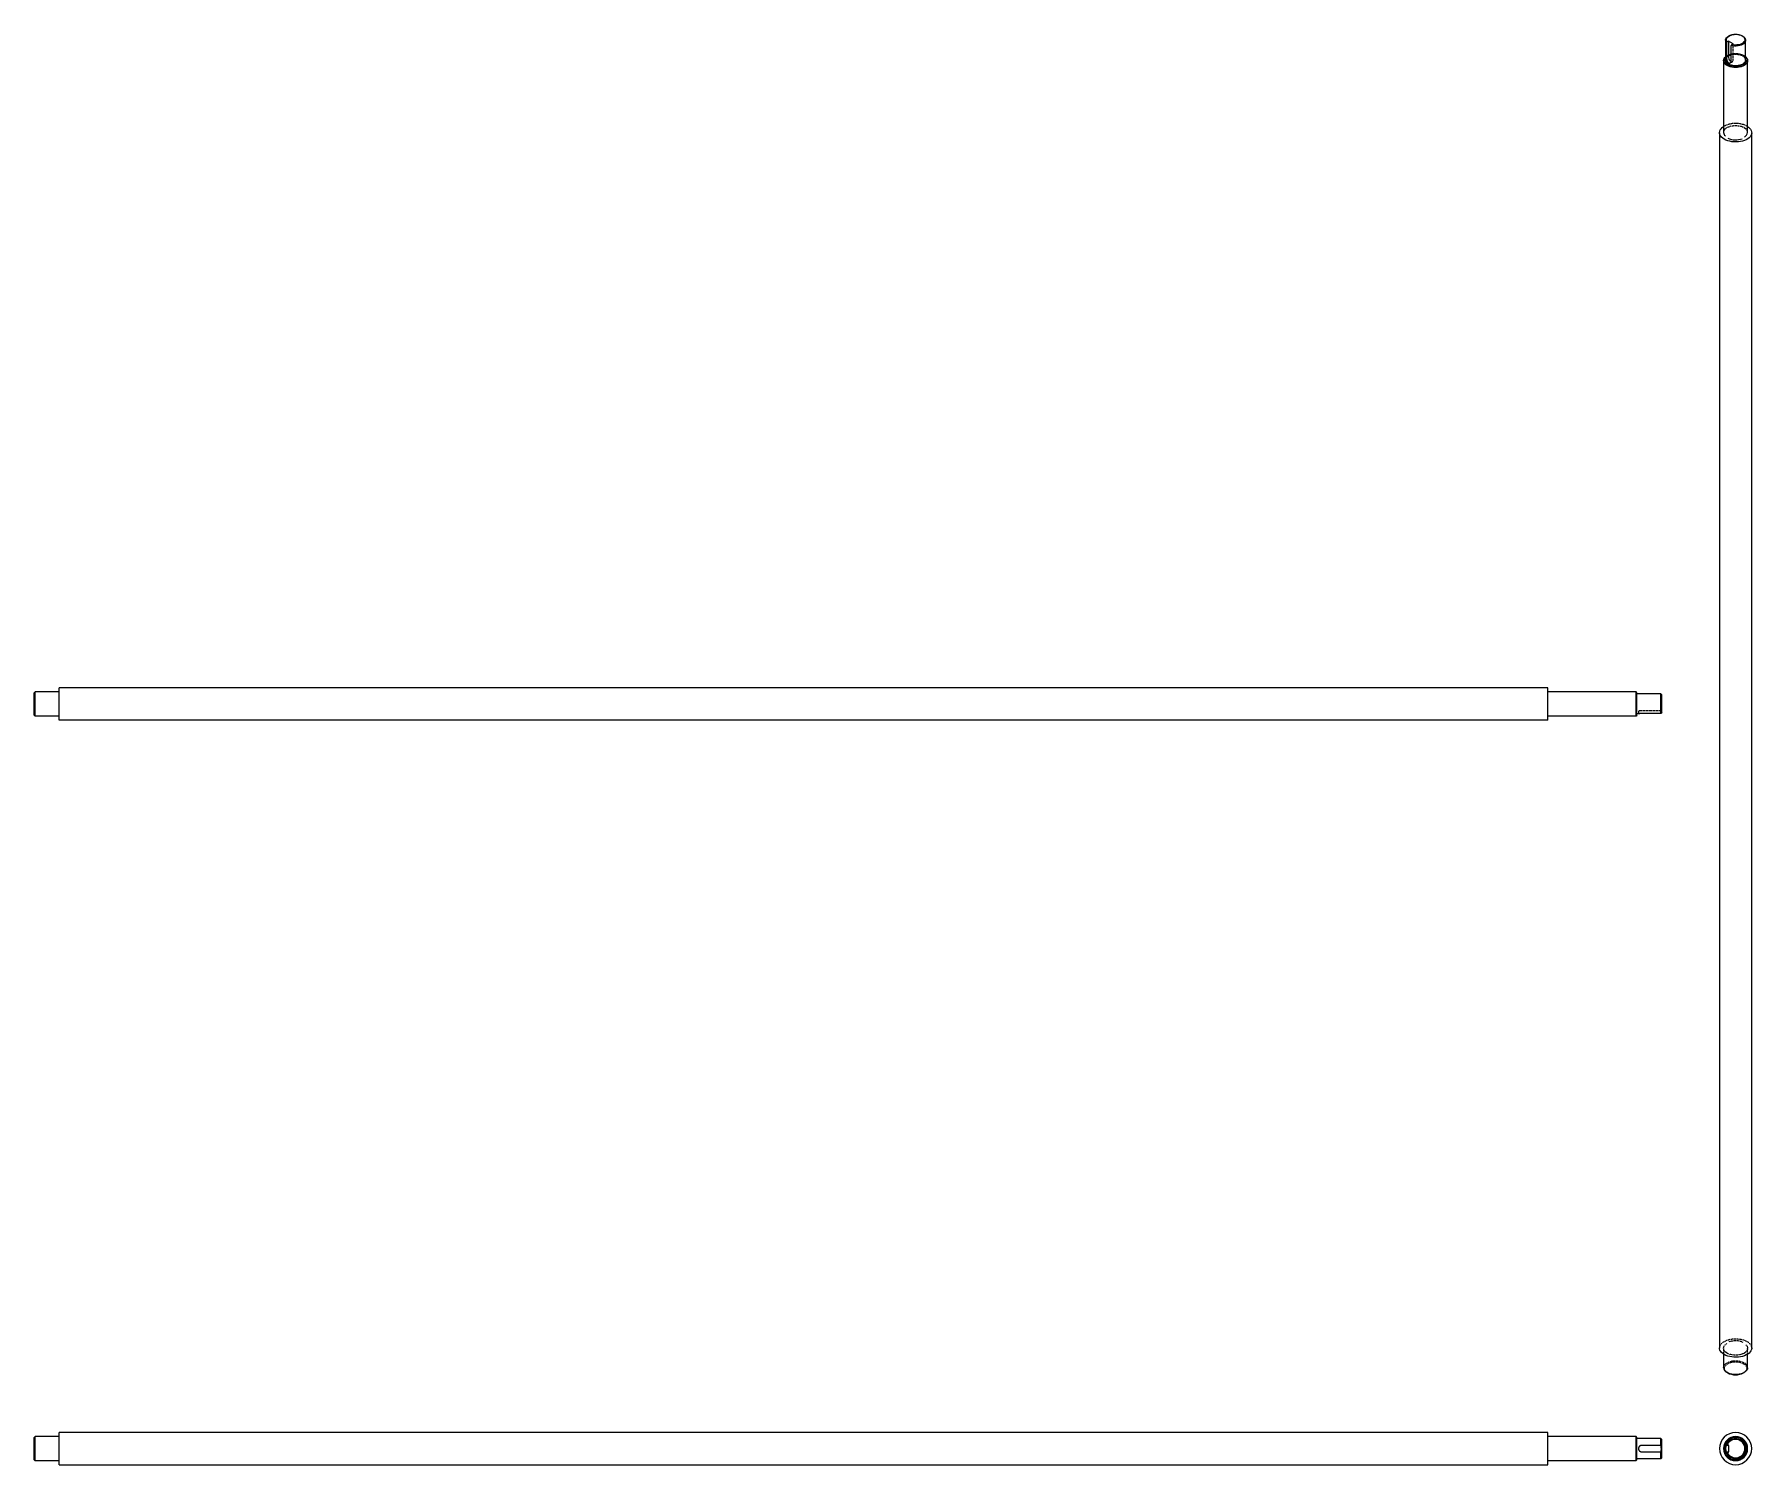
# Model space of a CAD drawing. Header units: millimetres. Extents: x -654 to 1486, y -599 to 1183.
import ezdxf

# ---------------------------------------------------------------- set-up
doc = ezdxf.new("R2010")
doc.units = ezdxf.units.MM
doc.linetypes.add('HIDDEN', pattern=[1.905, 1.27, -0.635])

msp = doc.modelspace()

# ---------------------------------------------------------------- linework, layer by layer
at = {"color": 7, "linetype": 'Continuous', "lineweight": 25}
for p, q in [((1458.2, 1181.5), (1457.5, 1181.1)), ((1474.5, 1181.5), (1475.2, 1181.1)), ((1453.9, 1176), (1453.9, 1151.5)), ((1455.2, 1172.8), (1455.2, 1153.2)), ((1457.5, 1175), (1455.9, 1174.1)), ((1463.2, 1171.7), (1457.5, 1175)), ((1457.5, 1175), (1457.5, 1154.6)), ((1460.8, 1150), (1460.8, 1169.6)), ((1461.6, 1170.8), (1463.2, 1171.7)), ((1478.9, 1151.5), (1478.9, 1176)), ((1451.4, 1150.7), (1451.4, 1061.3)), ((1481.4, 1061.3), (1481.4, 1150.7)), ((1446.4, 1060.9), (1446.4, -453.8)), ((1486.4, -453.8), (1486.4, 1060.9)), ((-653.7, 362.9), (-652.7, 363.9)), ((-652.7, 333.9), (-652.7, 363.9)), ((-623.2, 363.9), (-652.7, 363.9)), ((-622.7, 328.9), (-622.7, 368.9)), ((1232.3, 368.9), (-622.7, 368.9)), ((1232.3, 328.9), (1232.3, 368.9)), ((1342.3, 363.9), (1232.8, 363.9)), ((1342.3, 333.9), (1342.3, 363.9)), ((1343.3, 362.9), (1342.3, 363.9)), ((-653.7, 334.9), (-653.7, 362.9)), ((1343.3, 334.9), (1343.3, 362.9)), ((1373.3, 361.4), (1343.3, 361.4)), ((1373.3, 337), (1373.3, 361.4)), ((1374.3, 360.4), (1373.3, 361.4)), ((1374.3, 338.1), (1374.3, 360.4)), ((-653.7, 334.9), (-652.7, 333.9)), ((-623.2, 333.9), (-652.7, 333.9)), ((1232.3, 328.9), (-622.7, 328.9)), ((1342.3, 333.9), (1232.8, 333.9)), ((1343.3, 334.9), (1342.3, 333.9)), ((1345.3, 336.4), (1343.3, 336.4)), ((1373.3, 337), (1349.3, 337)), ((1451.4, -461.4), (1451.4, -478.3)), ((1481.4, -478.3), (1481.4, -461.4)), ((1456.5, -484.8), (1455.8, -484.4)), ((1476.3, -484.8), (1477, -484.4)), ((-652.7, -564.2), (-653.7, -565.2)), ((-653.7, -579.2), (-653.7, -565.2)), ((-623.2, -564.2), (-652.7, -564.2)), ((-652.7, -579.2), (-652.7, -564.2)), ((1232.3, -559.2), (-622.7, -559.2)), ((-622.7, -579.2), (-622.7, -559.2)), ((1232.3, -579.2), (1232.3, -559.2)), ((1342.3, -564.2), (1232.8, -564.2)), ((1343.3, -565.2), (1342.3, -564.2)), ((1342.3, -579.2), (1342.3, -564.2)), ((1343.3, -579.2), (1343.3, -565.2)), ((1373.3, -566.7), (1343.3, -566.7)), ((1373.3, -575.2), (1349.3, -575.2)), ((1374.3, -567.7), (1373.3, -566.7)), ((1373.3, -575.2), (1373.3, -566.7)), ((1374.3, -575.2), (1374.3, -567.7)), ((1374.3, -583.2), (1374.3, -575.2)), ((1457.9, -575.2), (1455.6, -575.2)), ((1457.9, -583.2), (1457.9, -575.2)), ((-653.7, -593.2), (-653.7, -579.2)), ((-653.7, -593.2), (-652.7, -594.2)), ((-652.7, -594.2), (-652.7, -579.2)), ((-652.7, -594.2), (-623.2, -594.2)), ((-622.7, -599.2), (-622.7, -579.2)), ((-622.7, -599.2), (1232.3, -599.2)), ((1232.3, -599.2), (1232.3, -579.2)), ((1232.8, -594.2), (1342.3, -594.2)), ((1342.3, -594.2), (1342.3, -579.2)), ((1342.3, -594.2), (1343.3, -593.2)), ((1343.3, -593.2), (1343.3, -579.2)), ((1343.3, -591.7), (1373.3, -591.7)), ((1349.3, -583.2), (1373.3, -583.2)), ((1373.3, -591.7), (1373.3, -583.2)), ((1373.3, -591.7), (1374.3, -590.7)), ((1374.3, -590.7), (1374.3, -583.2)), ((1455.6, -583.2), (1457.9, -583.2))]:
    msp.add_line(p, q, dxfattribs=at)
at = {"color": 7, "linetype": 'HIDDEN', "lineweight": 18}
for p, q in [((1456.5, 1157.3), (1455.8, 1156.8)), ((1463.2, 1151.3), (1463.2, 1171.7)), ((1476.3, 1157.3), (1477, 1156.8)), ((1459.8, 1148), (1462.4, 1149.5)), ((1476.7, 1067.4), (1477.1, 1067.2)), ((1480.5, 1069.1), (1481.4, 1068.5)), ((1349.3, 340.4), (1345.3, 340.4)), ((1345.3, 340.4), (1345.3, 336.4)), ((1374.3, 340.4), (1349.3, 340.4)), ((1451.4, -454.2), (1451.4, -461.4)), ((1456.1, -460.3), (1455.7, -460.1)), ((1481.4, -461.4), (1481.4, -454.2)), ((1373.3, -575.2), (1373.3, -579.2)), ((1373.3, -579.2), (1373.3, -583.2))]:
    msp.add_line(p, q, dxfattribs=at)
at = {"color": 7, "linetype": 'Continuous', "lineweight": 25, "flags": 128}
for points in [[(1455.2, 1172.8), (1454.4, 1174), (1454, 1175.3), (1453.9, 1176.5), (1454.3, 1177.8), (1455, 1179), (1456, 1180.1), (1457.4, 1181.1), (1457.5, 1181.1)], [(1455.9, 1174.1), (1455.2, 1175.2), (1454.9, 1176.5), (1455, 1177.7), (1455.4, 1178.9), (1456.3, 1180), (1457.5, 1181), (1459, 1181.9), (1460.7, 1182.6), (1462.7, 1183.1), (1464.7, 1183.4), (1466.9, 1183.5), (1469, 1183.3), (1471, 1182.9), (1472.9, 1182.3), (1474.5, 1181.5)], [(1475.2, 1181.1), (1476.6, 1180.2), (1477.7, 1179.1), (1478.5, 1177.9), (1478.8, 1176.6), (1478.8, 1175.4), (1478.4, 1174.1), (1477.7, 1172.9), (1476.5, 1171.8), (1475.1, 1170.9), (1473.4, 1170.1), (1471.5, 1169.4), (1469.4, 1169), (1467.2, 1168.8), (1465, 1168.9), (1462.9, 1169.1), (1460.8, 1169.6)], [(1474.5, 1181.5), (1475.9, 1180.6), (1476.9, 1179.5), (1477.6, 1178.4), (1477.9, 1177.1), (1477.8, 1175.9), (1477.3, 1174.7), (1476.4, 1173.6), (1475.2, 1172.6), (1473.7, 1171.7), (1471.9, 1171), (1469.9, 1170.5), (1467.8, 1170.3), (1465.7, 1170.2), (1463.6, 1170.4), (1461.6, 1170.8)], [(1455.8, 1144.6), (1454.2, 1145.6), (1453, 1146.8), (1452.1, 1148), (1451.6, 1149.4), (1451.4, 1150.7), (1451.6, 1152.1), (1452.1, 1153.4), (1453, 1154.7), (1453.9, 1155.5)], [(1456.5, 1145.8), (1455, 1146.8), (1453.8, 1148), (1453, 1149.2), (1452.5, 1150.5), (1452.4, 1151.9), (1452.7, 1153.2), (1453.3, 1154.5), (1453.9, 1155.2)], [(1478.9, 1155.5), (1479.7, 1154.7), (1480.6, 1153.4), (1481.2, 1152.1), (1481.4, 1150.7), (1481.2, 1149.4), (1480.6, 1148), (1479.7, 1146.8), (1478.5, 1145.6), (1477, 1144.6), (1475.2, 1143.7), (1473.2, 1143), (1471, 1142.5), (1468.7, 1142.2), (1466.4, 1142.1), (1464, 1142.2), (1461.7, 1142.5), (1459.6, 1143), (1457.6, 1143.7), (1455.8, 1144.6)], [(1478.9, 1155.2), (1479, 1155.1), (1479.8, 1153.8), (1480.3, 1152.5), (1480.4, 1151.2), (1480.1, 1149.9), (1479.4, 1148.6), (1478.4, 1147.4), (1477.1, 1146.3), (1475.4, 1145.4), (1473.5, 1144.6), (1471.5, 1144), (1469.3, 1143.6), (1467, 1143.5), (1464.6, 1143.5), (1462.4, 1143.8), (1460.2, 1144.3), (1458.2, 1145), (1456.5, 1145.8)], [(1478.9, 1151.5), (1478.8, 1150.9), (1478.5, 1149.7), (1477.7, 1148.5), (1476.6, 1147.4), (1475.2, 1146.4), (1473.5, 1145.6), (1471.7, 1145), (1469.6, 1144.6), (1467.5, 1144.4), (1465.3, 1144.4), (1463.1, 1144.6), (1461.1, 1145), (1459.2, 1145.6), (1457.5, 1146.4)], [(1452.2, 1052.7), (1450.4, 1053.9), (1448.9, 1055.2), (1447.8, 1056.7), (1446.9, 1058.2), (1446.5, 1059.7), (1446.4, 1061.3), (1446.7, 1062.9), (1447.3, 1064.4), (1448.3, 1065.9), (1449.7, 1067.2), (1451.3, 1068.5), (1451.4, 1068.5)], [(1481.4, 1068.5), (1482.3, 1067.9), (1483.8, 1066.6), (1485, 1065.1), (1485.8, 1063.6), (1486.3, 1062.1), (1486.4, 1060.5), (1486.1, 1058.9), (1485.4, 1057.4), (1484.4, 1055.9), (1483.1, 1054.6), (1481.5, 1053.3), (1479.5, 1052.2), (1477.3, 1051.2), (1475, 1050.5), (1472.4, 1049.9), (1469.8, 1049.5), (1467.1, 1049.4), (1464.3, 1049.4), (1461.6, 1049.7), (1459, 1050.2), (1456.6, 1050.8), (1454.3, 1051.7), (1452.2, 1052.7)], [(1452.2, -461.9), (1450.4, -460.8), (1448.9, -459.4), (1447.8, -458), (1446.9, -456.5), (1446.5, -455), (1446.4, -453.8)], [(1486.4, -453.8), (1486.4, -454.2), (1486.1, -455.7), (1485.4, -457.3), (1484.4, -458.7), (1483.1, -460.1), (1481.5, -461.4), (1479.5, -462.5), (1477.3, -463.4), (1475, -464.2), (1472.4, -464.8), (1469.8, -465.2), (1467.1, -465.3), (1464.3, -465.3), (1461.6, -465), (1459, -464.5), (1456.6, -463.8), (1454.3, -463), (1452.2, -461.9)], [(1481.4, -478.3), (1481.2, -479.6), (1480.6, -481), (1479.7, -482.2), (1478.5, -483.4), (1477, -484.4), (1475.2, -485.3), (1473.2, -486), (1471, -486.5), (1468.7, -486.8), (1466.4, -486.9), (1464, -486.8), (1461.7, -486.5), (1459.6, -486), (1457.6, -485.3), (1455.8, -484.4)]]:
    msp.add_lwpolyline(points, dxfattribs=at)
at = {"color": 7, "linetype": 'HIDDEN', "lineweight": 18, "flags": 128}
for points in [[(1453.9, 1155.2), (1454.4, 1155.7), (1455.7, 1156.8), (1457.3, 1157.7), (1459.2, 1158.5), (1461.3, 1159.1), (1463.5, 1159.4), (1465.8, 1159.6), (1468.1, 1159.6), (1470.4, 1159.3), (1472.5, 1158.8), (1474.5, 1158.1), (1476.3, 1157.3)], [(1453.9, 1155.5), (1454.2, 1155.8), (1455.8, 1156.8), (1457.6, 1157.7), (1459.6, 1158.4), (1461.7, 1159), (1464, 1159.3), (1466.4, 1159.4), (1468.7, 1159.3), (1471, 1159), (1473.2, 1158.4), (1475.2, 1157.7), (1477, 1156.8)], [(1453.9, 1151.5), (1453.9, 1152.2), (1454.3, 1153.4), (1455.1, 1154.6), (1456.1, 1155.7), (1457.5, 1156.6), (1459.2, 1157.5), (1461.1, 1158.1), (1463.1, 1158.5), (1465.3, 1158.7), (1467.5, 1158.7), (1469.6, 1158.5), (1471.7, 1158.1), (1473.5, 1157.5), (1475.2, 1156.6)], [(1476.3, 1157.3), (1477.8, 1156.2), (1478.9, 1155.2)], [(1477, 1156.8), (1478.5, 1155.8), (1478.9, 1155.5)], [(1460.8, 1149.5), (1461.2, 1149.4), (1462, 1149.4), (1462.7, 1149.7), (1463.1, 1150.4), (1463.2, 1151.3)], [(1453, 1065.5), (1453.8, 1066.2), (1455.4, 1067.2), (1457.3, 1068.1), (1459.3, 1068.9), (1461.6, 1069.4), (1464, 1069.7), (1466.4, 1069.9), (1468.8, 1069.7), (1471.2, 1069.4), (1473.4, 1068.9), (1475.5, 1068.1), (1476.9, 1067.5)], [(1446.4, -453.8), (1446.4, -453.4), (1446.7, -451.8), (1447.3, -450.3), (1448.3, -448.8), (1449.7, -447.4), (1451.3, -446.2), (1453.2, -445.1), (1455.4, -444.1), (1457.8, -443.4), (1460.3, -442.8), (1463, -442.4), (1465.7, -442.2), (1468.4, -442.3), (1471.1, -442.6), (1473.7, -443), (1476.2, -443.7), (1478.5, -444.6), (1480.5, -445.6)], [(1453.5, -458.7), (1453, -458.1), (1452.1, -456.9), (1451.6, -455.5), (1451.4, -454.2), (1451.6, -452.8), (1452.1, -451.5), (1453, -450.3), (1454.2, -449.1), (1455.3, -448.3)], [(1480.5, -445.6), (1482.3, -446.8), (1483.8, -448.1), (1485, -449.5), (1485.8, -451), (1486.3, -452.6), (1486.4, -453.8)], [(1451.4, -478.3), (1451.6, -476.9), (1452.1, -475.6), (1453, -474.3), (1454.2, -473.2), (1455.8, -472.2), (1457.6, -471.3), (1459.6, -470.6), (1461.7, -470), (1464, -469.7), (1466.4, -469.6), (1468.7, -469.7), (1471, -470), (1473.2, -470.6), (1475.2, -471.3), (1477, -472.2)], [(1479.7, -458.3), (1478.9, -459), (1477.3, -460.1), (1475.5, -461), (1473.4, -461.8), (1471.2, -462.3), (1468.8, -462.6), (1466.4, -462.7), (1464, -462.6), (1461.6, -462.3), (1459.3, -461.8), (1457.3, -461), (1455.8, -460.3)], [(1479.2, -449.7), (1479.7, -450.3), (1480.6, -451.5), (1481.2, -452.8), (1481.4, -454.2), (1481.2, -455.5), (1480.6, -456.9), (1479.7, -458.1), (1478.5, -459.3), (1477.4, -460)], [(1456.5, -484.8), (1455, -483.8), (1453.8, -482.6), (1453, -481.4), (1452.5, -480.1), (1452.4, -478.8), (1452.7, -477.4), (1453.3, -476.2), (1454.4, -475), (1455.7, -473.9), (1457.3, -472.9), (1459.2, -472.1), (1461.3, -471.6), (1463.5, -471.2), (1465.8, -471), (1468.1, -471.1), (1470.4, -471.3), (1472.5, -471.8), (1474.5, -472.5), (1476.3, -473.4)], [(1476.3, -473.4), (1477.8, -474.4), (1479, -475.5), (1479.8, -476.8), (1480.3, -478.1), (1480.4, -479.4), (1480.1, -480.8), (1479.4, -482), (1478.4, -483.2), (1477.1, -484.3), (1476.3, -484.8)]]:
    msp.add_lwpolyline(points, dxfattribs=at)
at = {"color": 7, "linetype": 'HIDDEN', "lineweight": 18}
for centre, radius, start, end in [((1466.4, 1164.2), 19.1, 62.4714, 117.534), ((1472.8, 1151), 6.12, 4.7823, 66.5379), ((1466.4, 1042.1), 30.4, 62.4019, 119.6712), ((1458.8, 1060.6), 7.49, 117.765, 174.1587), ((1475, 1061), 6.38, 2.8522, 48.6135), ((1466.3, -469.4), 24.6, 66.8003, 109.3872), ((1473.9, -479), 7.48, 5.3944, 65.9257)]:
    msp.add_arc(centre, radius, start, end, dxfattribs=at)
at = {"color": 7, "linetype": 'Continuous', "lineweight": 25}
for centre, radius, start, end in [((1460, 1152), 6.12, 184.7823, 246.5379), ((1463.4, 1154.7), 5.81, 181.1077, 243.8831), ((1457.8, 1061.6), 6.38, 182.8522, 228.6135), ((1466.4, 1076.6), 24.6, 246.8003, 289.3872), ((1473.9, 1062.1), 7.49, 297.765, 354.1587), ((-623.2, 364.4), 0.5, 270, 0), ((1232.8, 364.4), 0.5, 180, 270), ((-623.2, 333.4), 0.5, 0, 90), ((1232.8, 333.4), 0.5, 90, 180), ((1458.8, -477.6), 7.48, 185.3944, 245.9257), ((1466.4, -465.9), 21.3, 242.3052, 297.7002), ((-623.2, -563.7), 0.5, 270, 0), ((1232.8, -563.7), 0.5, 180, 270), ((1466.4, -579.2), 20, 0, 180), ((1466.4, -579.2), 15, 0, 180), ((1466.4, -579.2), 14, 0, 180), ((1466.4, -579.2), 12.5, 0, 161.3371), ((1466.4, -579.2), 11.5, 0, 159.6456), ((-623.2, -594.7), 0.5, 0, 90), ((1232.8, -594.7), 0.5, 90, 180), ((1466.4, -579.2), 20, 180, 0), ((1466.4, -579.2), 15, 180, 0), ((1466.4, -579.2), 14, 180, 0), ((1466.4, -579.2), 12.5, 198.6629, 0), ((1466.4, -579.2), 11.5, 200.3544, 0)]:
    msp.add_arc(centre, radius, start, end, dxfattribs=at)
for points in [[(1455.9, 1174.1), (1455.7, 1173.7), (1455.4, 1173.3), (1455.2, 1172.8)], [(1460.8, 1169.6), (1461.1, 1170), (1461.3, 1170.4), (1461.6, 1170.8)], [(1374.3, 338.1), (1374, 337.7), (1373.7, 337.4), (1373.3, 337)], [(1374.3, -575.2), (1374, -575.2), (1373.7, -575.2), (1373.3, -575.2)], [(1455.6, -575.2), (1455.2, -575.2), (1454.9, -575.2), (1454.5, -575.2)], [(1373.3, -583.2), (1373.7, -583.2), (1374, -583.2), (1374.3, -583.2)], [(1454.5, -583.2), (1454.9, -583.2), (1455.2, -583.2), (1455.6, -583.2)]]:
    msp.add_open_spline(points, degree=3, dxfattribs=at)
for points, knots in [([(1455.2, 1153.2), (1455.2, 1153.2), (1455.2, 1153.1), (1455.2, 1152.9), (1455.2, 1152.7), (1455.2, 1152.5), (1455.3, 1152.2), (1455.3, 1151.8), (1455.4, 1151.4), (1455.5, 1150.9), (1455.7, 1150.4), (1455.9, 1149.9), (1456.1, 1149.6), (1456.3, 1149.3), (1456.5, 1149), (1456.8, 1148.7), (1457, 1148.4), (1457.3, 1148.2), (1457.5, 1148.1), (1457.5, 1148.1)], [0, 0, 0, 0, 0.03089, 0.062012, 0.093375, 0.124988, 0.186079, 0.250334, 0.309323, 0.375094, 0.500291, 0.571717, 0.625246, 0.690616, 0.750164, 0.8152, 0.878485, 0.940067, 1, 1, 1, 1]), ([(1457.5, 1148.1), (1457.6, 1148), (1457.7, 1148), (1457.8, 1147.9), (1458, 1147.9), (1458.1, 1147.8), (1458.2, 1147.8), (1458.4, 1147.8), (1458.5, 1147.7), (1458.7, 1147.7), (1459, 1147.7), (1459.2, 1147.8), (1459.5, 1147.9), (1459.8, 1148), (1460.2, 1148.3), (1460.4, 1148.6), (1460.6, 1148.8), (1460.7, 1149.1), (1460.8, 1149.3), (1460.8, 1149.5), (1460.8, 1149.8), (1460.8, 1149.9), (1460.8, 1150)], [0, 0, 0, 0, 0.02978, 0.059967, 0.090568, 0.121589, 0.153037, 0.184918, 0.217238, 0.250003, 0.309583, 0.375015, 0.428568, 0.50017, 0.624553, 0.690564, 0.749752, 0.813511, 0.874161, 0.916544, 0.958484, 1, 1, 1, 1]), ([(1349.3, 337), (1349.3, 337), (1349.1, 337), (1348.9, 337), (1348.7, 337), (1348.5, 337), (1348.2, 337), (1347.8, 336.9), (1347.4, 336.9), (1347, 336.8), (1346.6, 336.7), (1346.2, 336.6), (1346, 336.6), (1345.8, 336.5), (1345.6, 336.5), (1345.5, 336.4), (1345.4, 336.4), (1345.3, 336.4), (1345.3, 336.4), (1345.3, 336.4)], [0, 0, 0, 0, 0.03089, 0.062012, 0.093375, 0.124988, 0.186079, 0.250334, 0.309323, 0.375094, 0.500291, 0.571717, 0.625246, 0.690616, 0.750164, 0.8152, 0.878485, 0.940067, 1, 1, 1, 1]), ([(1349.3, -575.2), (1349.3, -575.2), (1349.1, -575.2), (1348.9, -575.2), (1348.7, -575.2), (1348.5, -575.3), (1348.2, -575.3), (1347.8, -575.5), (1347.4, -575.6), (1347, -575.9), (1346.6, -576.3), (1346.2, -576.7), (1346, -577), (1345.8, -577.3), (1345.6, -577.7), (1345.5, -578), (1345.4, -578.4), (1345.3, -578.8), (1345.3, -579.1), (1345.3, -579.2)], [0, 0, 0, 0, 0.03089, 0.062012, 0.093375, 0.124988, 0.186079, 0.250334, 0.309323, 0.375094, 0.500291, 0.571717, 0.625246, 0.690616, 0.750164, 0.8152, 0.878485, 0.940067, 1, 1, 1, 1]), ([(1454.5, -575.2), (1454.5, -575.2), (1454.5, -575.2), (1454.5, -575.2), (1454.5, -575.2), (1454.5, -575.3), (1454.5, -575.3), (1454.4, -575.5), (1454.4, -575.6), (1454.3, -575.9), (1454.2, -576.3), (1454.1, -576.7), (1454.1, -577), (1454, -577.3), (1454, -577.7), (1453.9, -578), (1453.9, -578.4), (1453.9, -578.8), (1453.9, -579.1), (1453.9, -579.2)], [0, 0, 0, 0, 0.03089, 0.062012, 0.093375, 0.124988, 0.186079, 0.250334, 0.309323, 0.375094, 0.500291, 0.571717, 0.625246, 0.690616, 0.750164, 0.8152, 0.878485, 0.940067, 1, 1, 1, 1]), ([(1345.3, -579.2), (1345.3, -579.2), (1345.3, -579.4), (1345.4, -579.6), (1345.4, -579.8), (1345.4, -579.9), (1345.5, -580.1), (1345.5, -580.3), (1345.6, -580.5), (1345.7, -580.8), (1345.8, -581.1), (1346, -581.4), (1346.2, -581.7), (1346.6, -582.1), (1347, -582.4), (1347.4, -582.7), (1347.8, -582.9), (1348.2, -583), (1348.5, -583.1), (1348.8, -583.1), (1349.1, -583.2), (1349.2, -583.2), (1349.3, -583.2)], [0, 0, 0, 0, 0.02978, 0.059967, 0.090568, 0.121589, 0.153037, 0.184918, 0.217238, 0.250003, 0.309583, 0.375015, 0.428568, 0.50017, 0.624553, 0.690564, 0.749752, 0.813511, 0.874161, 0.916544, 0.958484, 1, 1, 1, 1]), ([(1453.9, -579.2), (1453.9, -579.2), (1453.9, -579.4), (1453.9, -579.6), (1453.9, -579.8), (1453.9, -579.9), (1453.9, -580.1), (1453.9, -580.3), (1454, -580.5), (1454, -580.8), (1454, -581.1), (1454.1, -581.4), (1454.1, -581.7), (1454.2, -582.1), (1454.3, -582.4), (1454.4, -582.7), (1454.4, -582.9), (1454.5, -583), (1454.5, -583.1), (1454.5, -583.1), (1454.5, -583.2), (1454.5, -583.2), (1454.5, -583.2)], [0, 0, 0, 0, 0.02978, 0.059967, 0.090568, 0.121589, 0.153037, 0.184918, 0.217238, 0.250003, 0.309583, 0.375015, 0.428568, 0.50017, 0.624553, 0.690564, 0.749752, 0.813511, 0.874161, 0.916544, 0.958484, 1, 1, 1, 1])]:
    msp.add_open_spline(points, degree=3, knots=knots, dxfattribs=at)
at = {"color": 7, "linetype": 'HIDDEN', "lineweight": 18}
for points, knots in [([(1477.1, 1067.2), (1477.4, 1067.1), (1477.7, 1066.8), (1478, 1066.6), (1478.1, 1066.5)], [0, 0, 0, 0, 0.733979, 1, 1, 1, 1]), ([(1478.1, 1066.5), (1478.5, 1066.3), (1478.9, 1066), (1479.2, 1065.6), (1479.3, 1065.6)], [0, 0, 0, 0, 0.829102, 1, 1, 1, 1]), ([(1454.7, -459.4), (1454.3, -459.2), (1453.8, -458.9), (1453.5, -458.5), (1453.5, -458.4)], [0, 0, 0, 0, 0.829102, 1, 1, 1, 1]), ([(1455.7, -460.1), (1455.4, -459.9), (1455, -459.7), (1454.7, -459.5), (1454.7, -459.4)], [0, 0, 0, 0, 0.733979, 1, 1, 1, 1])]:
    msp.add_open_spline(points, degree=3, knots=knots, dxfattribs=at)

doc.saveas('drawing.dxf')
